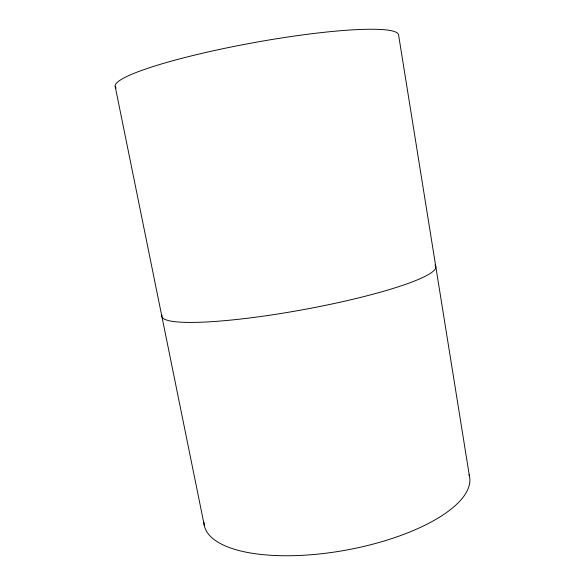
<?xml version="1.0" encoding="UTF-8"?>
<svg xmlns="http://www.w3.org/2000/svg" width="585" height="585" viewBox="0 0 585 585"><rect width="100%" height="100%" fill="white"/><g stroke="black" fill="none" stroke-linecap="round" stroke-linejoin="round"><path stroke-width="0.88" d="M115.172 86.375L204.34 525.579M469.462 476.278L398.634 35.268A144.027 18.237 -10.3 0 0 248.201 43.685A144.027 18.237 -10.3 0 0 116.181 88.021M434.86 264.954A139.215 18.662 -10.3 0 1 303.739 309.567A139.215 18.662 -10.3 0 1 161.987 314.979M469.024 474.618A134.843 50.017 -10.3 0 1 345.201 550.28A134.843 50.017 -10.3 0 1 203.946 522.303"/></g></svg>
